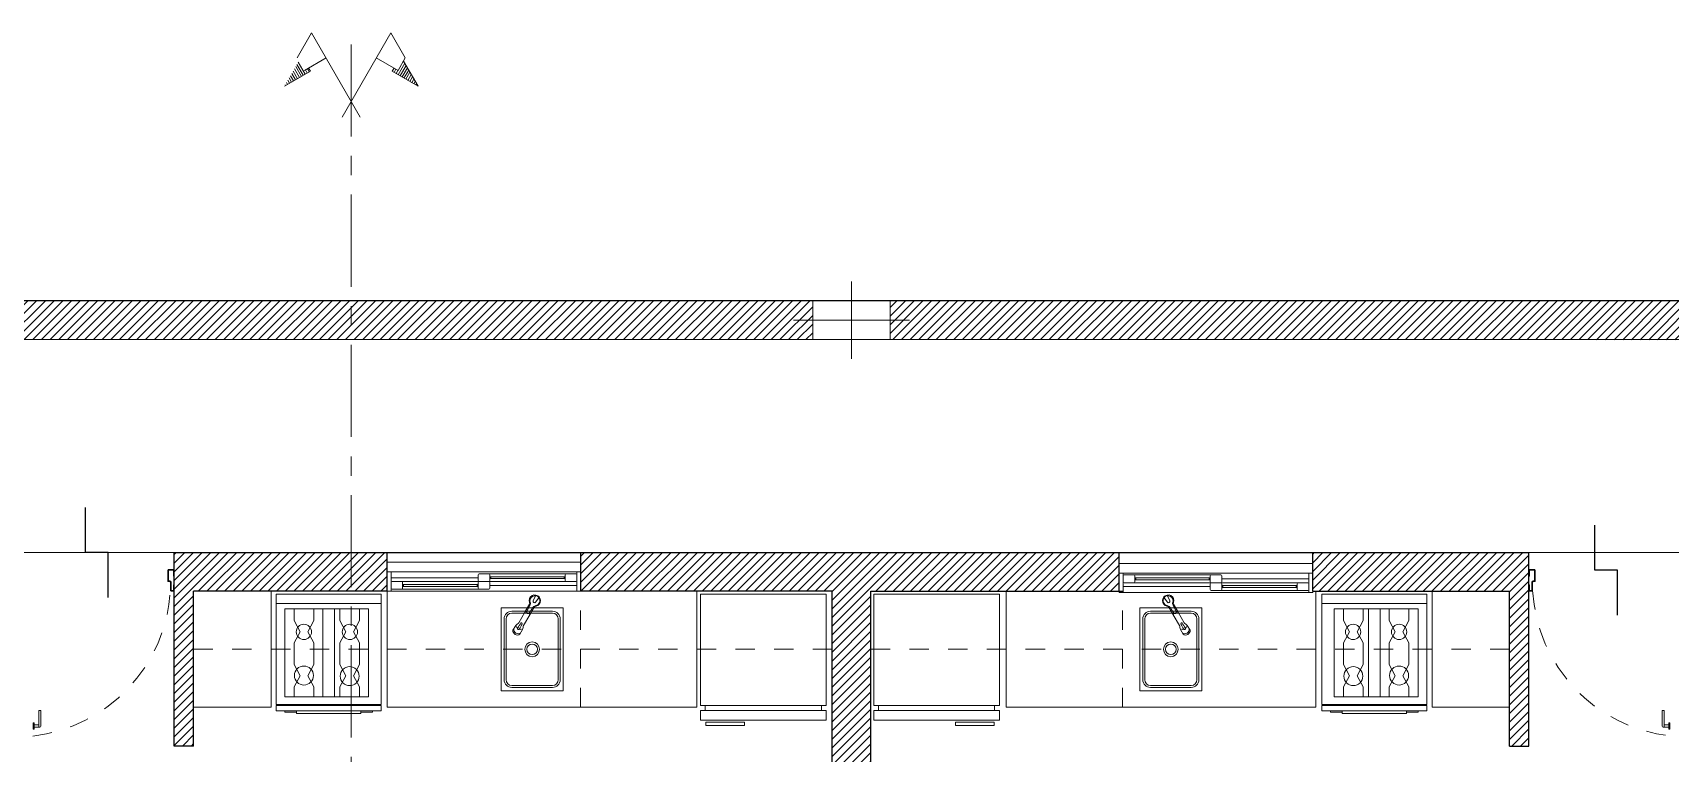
# Model space of a CAD drawing. Header units: millimetres. Extents: x 5985 to 6342, y 1020 to 1088.
# Drawn here: x 6253.23 to 6261.69, y 1075.2 to 1078.92 of the extents above; entities that cross this region are included whole.
import ezdxf

# ---------------------------------------------------------------- set-up
doc = ezdxf.new("R2010")
doc.units = ezdxf.units.MM
for name, pattern in [('CENTER', [50.8, 31.75, -6.35, 6.35, -6.35]), ('HIDDEN2', [4.7625, 3.175, -1.5875]), ('JIS_02_0.7', [1.35, 0.75, -0.6])]:
    doc.linetypes.add(name, pattern=pattern)
for name, color, linetype, lineweight in [('0.25', 251, 'Continuous', 25), ('02_CIVIL_EXIST', 18, 'Continuous', 30), ('07_CIVIL VISTAS MEDIA', 251, 'Continuous', 5), ('08_CIVIL VISTAS FINO', 143, 'Continuous', 9), ('09_CIVIL PROYECCIONES', 230, 'Continuous', 5), ('10_CIVIL EJES', 230, 'CENTER', 15), ('12_HATCH', 254, 'Continuous', 9), ('COLUMNAS_EJES', 252, 'Continuous', 9), ('MISC MUEBLES', 143, 'Continuous', 9), ('MUROS', 131, 'Continuous', 9), ('PILAR_HORMIGON', 2, 'Continuous', 20)]:
    doc.layers.add(name, color=color, linetype=linetype, lineweight=lineweight)
doc.layers.add('Paredes', color=250, linetype='Continuous')
pattern_1 = [(45, (-48.522404, -188.426323), (-0.0224506403, 0.0224506403), [])]

# ---------------------------------------------------------------- blocks, each defined once
blk = doc.blocks.new('Ejes de la columna')
at = {"layer": 'COLUMNAS_EJES'}
for p, q in [((0, -0.5), (0, 0.5)), ((-0.5, 0), (0.5, 0))]:
    blk.add_line(p, q, dxfattribs=at)
blk = doc.blocks.new('z')
at = {"layer": '0.25'}
for p, q in [((3164.3946, 594.0386), (3164.3946, 594.1136)), ((3164.3946, 594.1136), (3164.5446, 594.1136)), ((3164.2446, 594.0386), (3164.3946, 594.0386))]:
    blk.add_line(p, q, dxfattribs=at)
blk = doc.blocks.new('1.4')
at = {"layer": '07_CIVIL VISTAS MEDIA', "linetype": 'Continuous'}
for p, q in [((931.5096, -69.8063), (930.5096, -69.8063)), ((930.5896, -69.8813), (930.9796, -69.8813)), ((930.5896, -69.8913), (930.9796, -69.8913)), ((930.9796, -69.8913), (930.5896, -69.8913)), ((930.5946, -69.8913), (930.5946, -69.8813)), ((930.9746, -69.8913), (930.9746, -69.8813)), ((931.0396, -69.9213), (931.4296, -69.9213)), ((931.0396, -69.9313), (931.4296, -69.9313)), ((931.4296, -69.9313), (931.0396, -69.9313)), ((931.0446, -69.9313), (931.0446, -69.9213)), ((931.4246, -69.9313), (931.4246, -69.9213))]:
    blk.add_line(p, q, dxfattribs=at)
at = {"layer": '09_CIVIL PROYECCIONES', "linetype": 'Continuous'}
for p, q in [((930.5296, -69.8563), (930.5096, -69.8563)), ((930.5096, -69.8563), (930.5096, -69.9563)), ((930.5096, -69.9063), (930.5096, -69.8563)), ((931.4896, -69.8563), (930.5296, -69.8563)), ((930.5296, -69.9563), (930.5296, -69.8563)), ((930.5846, -69.8663), (930.5346, -69.8663)), ((930.9846, -69.8663), (930.5846, -69.8663)), ((930.5896, -69.8713), (930.5896, -69.9013)), ((930.5896, -69.8913), (930.5896, -69.8813)), ((930.5896, -69.8863), (930.5896, -69.8913)), ((930.9796, -69.8713), (930.9796, -69.9013)), ((930.9796, -69.8913), (930.9796, -69.8813)), ((930.9796, -69.8913), (930.9796, -69.8863)), ((931.0346, -69.8663), (930.9846, -69.8663)), ((931.0396, -69.8713), (931.0396, -69.9013)), ((931.0396, -69.8863), (931.4896, -69.8863)), ((931.4896, -69.8563), (931.5096, -69.8563)), ((931.4896, -69.8563), (931.4896, -69.9563)), ((931.5096, -69.8563), (931.5096, -69.9563)), ((931.5096, -69.8563), (931.5096, -69.9563)), ((930.5096, -69.9063), (930.5096, -69.9563)), ((930.5096, -69.9563), (931.5096, -69.9563)), ((930.5096, -69.9563), (931.5096, -69.9563)), ((930.5296, -69.9563), (930.5096, -69.9563)), ((930.9796, -69.9263), (930.5296, -69.9263)), ((930.5296, -69.9563), (931.4896, -69.9563)), ((930.5346, -69.9063), (930.5846, -69.9063)), ((930.5846, -69.9063), (930.9846, -69.9063)), ((930.9796, -69.9113), (930.9796, -69.9413)), ((930.9846, -69.9063), (931.0346, -69.9063)), ((930.9846, -69.9063), (931.0346, -69.9063)), ((931.0346, -69.9463), (930.9846, -69.9463)), ((931.0346, -69.9063), (931.4346, -69.9063)), ((931.4346, -69.9463), (931.0346, -69.9463)), ((931.0396, -69.9113), (931.0396, -69.9413)), ((931.0396, -69.9313), (931.0396, -69.9213)), ((931.0396, -69.9263), (931.0396, -69.9313)), ((931.4296, -69.9113), (931.4296, -69.9413)), ((931.4296, -69.9313), (931.4296, -69.9213)), ((931.4296, -69.9313), (931.4296, -69.9263)), ((931.4346, -69.9063), (931.4846, -69.9063)), ((931.4846, -69.9463), (931.4346, -69.9463)), ((931.4896, -69.9563), (931.5096, -69.9563))]:
    blk.add_line(p, q, dxfattribs=at)
for centre, start, end in [((930.5346, -69.8713), 90, 180), ((930.5846, -69.8713), 0, 90), ((930.9846, -69.8713), 90, 180), ((931.0346, -69.8713), 0, 90), ((930.5346, -69.9013), 180, 270), ((930.5846, -69.9013), 270, 0), ((930.9846, -69.9013), 180, 270), ((930.9846, -69.9113), 90, 180), ((930.9846, -69.9413), 180, 270), ((931.0346, -69.9013), 270, 0), ((931.0346, -69.9113), 0, 90), ((931.0346, -69.9413), 270, 0), ((931.4346, -69.9113), 90, 180), ((931.4346, -69.9413), 180, 270), ((931.4846, -69.9113), 0, 90), ((931.4846, -69.9413), 270, 0)]:
    blk.add_arc(centre, 0.005, start, end, dxfattribs=at)

msp = doc.modelspace()

# ---------------------------------------------------------------- hatches: boundary and pattern name
at = {"layer": '07_CIVIL VISTAS MEDIA'}
h = msp.add_hatch(dxfattribs=at)
h.set_pattern_fill('ANSI31', color=18, scale=0.01)
h.set_pattern_definition(pattern_1)
h.paths.add_polyline_path([(6266.3631, 1077.3347), (6266.1631, 1077.3347), (6266.1631, 1075.288), (6266.1807, 1075.288), (6266.1807, 1075.2021), (6266.1631, 1075.2021), (6266.1631, 1075.0599), (6266.3631, 1075.0599)])
h.paths.add_polyline_path([(6265.9631, 1077.5347), (6264.0631, 1077.5349), (6264.0631, 1077.3349), (6265.9631, 1077.3347)])
h.paths.add_polyline_path([(6263.6631, 1077.5347), (6257.6631, 1077.5348), (6257.6631, 1077.3348), (6263.6631, 1077.3347)])
h.paths.add_polyline_path([(6257.2631, 1077.5348), (6251.2631, 1077.5348), (6251.2631, 1077.3348), (6257.2631, 1077.3348)])
h.paths.add_polyline_path([(6250.8631, 1077.5348), (6244.8631, 1077.5348), (6244.8631, 1077.3348), (6250.8631, 1077.3348)])
h.paths.add_polyline_path([(6244.4631, 1077.5349), (6242.5631, 1077.5348), (6242.5631, 1077.3348), (6244.4631, 1077.3349)])
h.paths.add_polyline_path([(6242.3631, 1077.3348), (6242.1631, 1077.3348), (6242.1631, 1075.0599), (6242.3631, 1075.0599), (6242.3631, 1075.2023), (6242.3454, 1075.2023), (6242.3454, 1075.2882), (6242.3631, 1075.2882)])
h.paths.add_polyline_path([(6242.3631, 1074.4599), (6242.1631, 1074.4599), (6242.1631, 1072.185), (6242.3631, 1072.185)])
h = msp.add_hatch(dxfattribs=at)
h.set_pattern_fill('ANSI31', color=18, scale=0.01)
h.set_pattern_definition(pattern_1)
h.paths.add_polyline_path([(6242.4631, 1071.2847), (6242.3631, 1071.2847), (6242.3631, 1071.0847), (6242.4631, 1071.0847)])
h.paths.add_polyline_path([(6258.8469, 1076.2347), (6256.0635, 1076.2347), (6256.0635, 1076.0347), (6257.3631, 1076.0347), (6257.3631, 1075.0599), (6257.5631, 1075.0599), (6257.5631, 1076.0347), (6258.8469, 1076.0347)])
h.paths.add_polyline_path([(6260.9631, 1076.2347), (6259.8469, 1076.2347), (6259.8469, 1076.0347), (6260.8631, 1076.0347), (6260.8631, 1075.2347), (6260.9631, 1075.2347)])
h = msp.add_hatch(dxfattribs=at)
h.set_pattern_fill('ANSI31', color=18, scale=0.01)
h.set_pattern_definition([(45, (5306.23185, 1146.36072), (-0.0224506403, 0.0224506403), [])])
h.paths.add_polyline_path([(6255.0635, 1076.2347), (6253.9631, 1076.2347), (6253.9631, 1075.2347), (6254.0631, 1075.2347), (6254.0631, 1076.0347), (6255.0635, 1076.0347)])
h.paths.add_polyline_path([(6257.5631, 1074.4599), (6257.3631, 1074.4599), (6257.3631, 1072.185), (6257.5631, 1072.185)])
h.paths.add_polyline_path([(6261.3816, 1070.7347), (6260.9631, 1070.7347), (6260.9631, 1072.9774), (6260.9521, 1072.9774, -0.414214), (6260.9474, 1072.9822), (6260.9474, 1073.0538), (6260.9569, 1073.0538), (6260.9569, 1072.987), (6260.9631, 1072.987), (6260.9631, 1073.8347), (6260.8631, 1073.8347), (6260.8631, 1070.7347), (6259.8146, 1070.7347), (6259.8146, 1070.4347), (6261.3816, 1070.4347)])
h.paths.add_polyline_path([(6259.9746, 1070.5947), (6259.9746, 1070.6347), (6261.2216, 1070.6347), (6261.2216, 1070.5947)], flags=16)
h.paths.add_polyline_path([(6258.2146, 1070.7347), (6257.5631, 1070.7347), (6257.5631, 1071.085), (6257.3631, 1071.085), (6257.3631, 1070.7347), (6256.6476, 1070.7347), (6256.6476, 1070.4347), (6258.2146, 1070.4347)])
h.paths.add_polyline_path([(6258.0546, 1070.6347), (6258.0546, 1070.5947), (6256.7876, 1070.5947), (6256.7876, 1070.6347)], flags=16)
h.paths.add_polyline_path([(6253.1631, 1076.2347), (6252.9631, 1076.2347), (6252.9631, 1076.0347), (6253.0631, 1076.0347), (6253.0631, 1075.2347), (6253.1631, 1075.2347)])
h.paths.add_polyline_path([(6253.1454, 1075.4187), (6253.1561, 1075.4187), (6253.1561, 1075.3381, -1), (6253.1454, 1075.3381)], flags=16)
h.paths.add_polyline_path([(6251.9631, 1076.2347), (6249.6635, 1076.2347), (6249.6635, 1076.0347), (6250.9631, 1076.0347), (6250.9631, 1075.0599), (6251.1631, 1075.0599), (6251.1631, 1076.0347), (6251.9631, 1076.0347)])
h.paths.add_polyline_path([(6248.6635, 1076.2347), (6247.5631, 1076.2347), (6247.5631, 1075.2347), (6247.6631, 1075.2347), (6247.6631, 1076.0347), (6248.6635, 1076.0347)])
h.paths.add_polyline_path([(6246.7631, 1076.2347), (6246.5631, 1076.2347), (6246.5631, 1076.0347), (6246.6631, 1076.0347), (6246.6631, 1075.2347), (6246.7631, 1075.2347), (6246.7631, 1075.3328), (6246.7508, 1075.3328, -0.414214), (6246.7454, 1075.3381), (6246.7454, 1075.4187), (6246.7561, 1075.4187), (6246.7561, 1075.3435), (6246.7631, 1075.3435)])
h.paths.add_polyline_path([(6248.7136, 1070.7347), (6247.6631, 1070.7347), (6247.6631, 1073.8347), (6247.5631, 1073.8347), (6247.5631, 1072.987), (6247.5692, 1072.987), (6247.5692, 1073.0538), (6247.5788, 1073.0538), (6247.5788, 1072.9822, -0.414214), (6247.574, 1072.9774), (6247.5631, 1072.9774), (6247.5631, 1070.7347), (6247.1466, 1070.7347), (6247.1466, 1070.4347), (6248.7136, 1070.4347)])
h.paths.add_polyline_path([(6248.5536, 1070.6347), (6248.5536, 1070.5947), (6247.3066, 1070.5947), (6247.3066, 1070.6347)], flags=16)
at = {"layer": '12_HATCH', "linetype": 'ByBlock', "lineweight": 9}
h = msp.add_hatch(dxfattribs=at)
h.set_pattern_fill('LINE', color=256, scale=0.09375, angle=420, style=0)
h.set_pattern_definition([(120, (6279.034948, 1497.750806), (0.0101487352, 0.005859375), [])])
h.paths.add_polyline_path([(6254.6073, 1078.7748), (6254.6356, 1078.7258), (6254.6571, 1078.7382), (6254.6665, 1078.722), (6254.532, 1078.6444)])
h = msp.add_hatch(dxfattribs=at)
h.set_pattern_fill('LINE', color=256, scale=0.09375, angle=420, style=0)
h.set_pattern_definition([(60, (6205.341529, 1497.750806), (-0.0101487352, 0.005859375), [])])
h.paths.add_polyline_path([(6255.2231, 1078.6444), (6255.0887, 1078.722), (6255.098, 1078.7382), (6255.1196, 1078.7258), (6255.1478, 1078.7748)])

# ---------------------------------------------------------------- linework, layer by layer
at = {"layer": '07_CIVIL VISTAS MEDIA'}
for p, q in [((6256.0635, 1076.2347), (6255.0635, 1076.2347)), ((6259.8469, 1076.2347), (6258.8469, 1076.2347)), ((6254.4631, 1075.4347), (6254.4631, 1076.0347)), ((6255.0631, 1075.4347), (6255.0631, 1076.0347)), ((6256.6631, 1075.4347), (6256.6631, 1076.0347)), ((6258.2631, 1075.4347), (6258.2631, 1076.0347)), ((6259.8631, 1075.4347), (6259.8631, 1076.0347)), ((6260.4631, 1075.4347), (6260.4631, 1076.0347)), ((6254.4631, 1075.4347), (6254.0631, 1075.4347)), ((6256.6631, 1075.4347), (6255.0631, 1075.4347)), ((6258.2631, 1075.4347), (6259.8631, 1075.4347)), ((6260.4631, 1075.4347), (6260.8631, 1075.4347))]:
    msp.add_line(p, q, dxfattribs=at)
at = {"layer": '08_CIVIL VISTAS FINO'}
for p, q in [((6253.9631, 1076.2347), (6253.1631, 1076.2347)), ((6260.9631, 1076.2347), (6261.7631, 1076.2347))]:
    msp.add_line(p, q, dxfattribs=at)
at = {"layer": '09_CIVIL PROYECCIONES', "linetype": 'JIS_02_0.7', "ltscale": 0.1}
for p, q in [((6256.0631, 1075.4347), (6256.0631, 1076.0347)), ((6257.3631, 1075.7347), (6254.0631, 1075.7347))]:
    msp.add_line(p, q, dxfattribs=at)
for centre, start, end in [((6253.142, 1076.0835), 276.42669, 356.83102), ((6261.7841, 1076.0835), 183.16898, 263.57331)]:
    msp.add_arc(centre, 0.8022, start, end, dxfattribs=at)
at = {"layer": '10_CIVIL EJES', "ltscale": 0.015}
for p, q in [((6254.8776, 1078.8605), (6254.8776, 1061.1801)), ((6254.8776, 1077.5347), (6237.7782, 1077.5347)), ((6270.7306, 1077.5347), (6254.8776, 1077.5347))]:
    msp.add_line(p, q, dxfattribs=at)
at = {"layer": '12_HATCH', "linetype": 'ByBlock', "lineweight": 9}
for p, q in [((6254.5979, 1078.791), (6254.6729, 1078.9209)), ((6254.9244, 1078.4853), (6254.6729, 1078.9209)), ((6254.8307, 1078.4853), (6255.0822, 1078.9209)), ((6255.1572, 1078.791), (6255.0822, 1078.9209)), ((6254.532, 1078.6444), (6254.6665, 1078.722)), ((6254.6356, 1078.7258), (6254.7481, 1078.7908)), ((6254.6665, 1078.722), (6254.6571, 1078.7382)), ((6255.1196, 1078.7258), (6255.0071, 1078.7908)), ((6255.0887, 1078.722), (6255.098, 1078.7382)), ((6255.2231, 1078.6444), (6255.0887, 1078.722)), ((6255.1196, 1078.7258), (6255.1572, 1078.791)), ((6255.2231, 1078.6444), (6255.1478, 1078.7748))]:
    msp.add_line(p, q, dxfattribs=at)
at = {"layer": 'MISC MUEBLES'}
for p, q in [((6253.9298, 1076.0872), (6253.9298, 1076.1434)), ((6253.9334, 1076.088), (6253.9334, 1076.1429)), ((6253.9407, 1076.088), (6253.9334, 1076.088)), ((6253.9586, 1076.1472), (6253.9343, 1076.1472)), ((6253.9586, 1076.1439), (6253.9345, 1076.1439)), ((6253.9597, 1076.1427), (6253.9597, 1076.1123)), ((6253.9631, 1076.1123), (6253.9597, 1076.1123)), ((6253.9631, 1076.1427), (6253.9631, 1076.1123)), ((6260.9631, 1076.1427), (6260.9631, 1076.1123)), ((6260.9631, 1076.1123), (6260.9664, 1076.1123)), ((6260.9664, 1076.1427), (6260.9664, 1076.1123)), ((6260.9675, 1076.1472), (6260.9918, 1076.1472)), ((6260.9675, 1076.1439), (6260.9917, 1076.1439)), ((6260.9854, 1076.088), (6260.9928, 1076.088)), ((6260.9928, 1076.088), (6260.9928, 1076.1429)), ((6260.9963, 1076.0872), (6260.9963, 1076.1434)), ((6253.9407, 1076.0846), (6253.9321, 1076.0846)), ((6253.943, 1076.0392), (6253.943, 1076.0824)), ((6253.9463, 1076.0392), (6253.9463, 1076.0824)), ((6253.9586, 1076.0381), (6253.9475, 1076.0381)), ((6253.9586, 1076.0347), (6253.9475, 1076.0347)), ((6253.9631, 1076.0683), (6253.9597, 1076.0683)), ((6253.9597, 1076.0683), (6253.9597, 1076.0392)), ((6253.9631, 1076.0683), (6253.9631, 1076.0392)), ((6254.4896, 1075.45), (6254.4896, 1076.0196)), ((6254.4896, 1076.0196), (6255.0331, 1076.0196)), ((6255.0331, 1076.0196), (6255.0331, 1075.45)), ((6255.83, 1076.011), (6255.818, 1075.9851)), ((6255.83, 1076.011), (6255.8301, 1076.0114)), ((6256.6823, 1076.019), (6257.3323, 1076.019)), ((6256.6823, 1075.444), (6256.6823, 1076.019)), ((6257.3323, 1075.444), (6257.3323, 1076.019)), ((6258.2277, 1076.019), (6257.5777, 1076.019)), ((6257.5777, 1075.444), (6257.5777, 1076.019)), ((6258.2277, 1075.444), (6258.2277, 1076.019)), ((6259.0961, 1076.011), (6259.096, 1076.0114)), ((6259.0961, 1076.011), (6259.1081, 1075.9851)), ((6259.8931, 1076.0196), (6259.8931, 1075.45)), ((6260.4365, 1076.0196), (6259.8931, 1076.0196)), ((6260.4365, 1075.45), (6260.4365, 1076.0196)), ((6260.9631, 1076.0683), (6260.9631, 1076.0392)), ((6260.9631, 1076.0683), (6260.9664, 1076.0683)), ((6260.9664, 1076.0683), (6260.9664, 1076.0392)), ((6260.9675, 1076.0381), (6260.9787, 1076.0381)), ((6260.9675, 1076.0347), (6260.9787, 1076.0347)), ((6260.9798, 1076.0392), (6260.9798, 1076.0824)), ((6260.9832, 1076.0392), (6260.9832, 1076.0824)), ((6260.9854, 1076.0846), (6260.9941, 1076.0846)), ((6255.0331, 1075.9708), (6254.4896, 1075.9708)), ((6254.5349, 1075.9441), (6254.5349, 1075.4897)), ((6254.9678, 1075.9441), (6254.5349, 1075.9441)), ((6254.5826, 1075.9441), (6254.5826, 1075.8832)), ((6254.6838, 1075.9441), (6254.6838, 1075.8832)), ((6254.731, 1075.4897), (6254.731, 1075.9441)), ((6254.7908, 1075.4897), (6254.7908, 1075.9441)), ((6254.8189, 1075.9441), (6254.8189, 1075.8832)), ((6254.9202, 1075.9441), (6254.9202, 1075.8832)), ((6254.9678, 1075.4897), (6254.9678, 1075.9441)), ((6255.9729, 1075.9494), (6255.6529, 1075.9494)), ((6255.6529, 1075.9494), (6255.6529, 1075.5194)), ((6255.9179, 1075.9314), (6255.7079, 1075.9314)), ((6255.9179, 1075.9214), (6255.7079, 1075.9214)), ((6255.7755, 1075.9266), (6255.7434, 1075.8718)), ((6255.7766, 1075.9278), (6255.7765, 1075.9274)), ((6255.7997, 1075.9681), (6255.7772, 1075.9297)), ((6255.8015, 1075.9621), (6255.7854, 1075.9293)), ((6255.8184, 1075.9522), (6255.7977, 1075.9221)), ((6255.8245, 1075.9535), (6255.8021, 1075.9151)), ((6255.8471, 1076.001), (6255.8304, 1075.9779)), ((6255.8471, 1076.001), (6255.8474, 1076.0013)), ((6255.9729, 1075.5194), (6255.9729, 1075.9494)), ((6258.9532, 1075.9494), (6259.2732, 1075.9494)), ((6258.9532, 1075.5194), (6258.9532, 1075.9494)), ((6259.0082, 1075.9314), (6259.2182, 1075.9314)), ((6259.0082, 1075.9214), (6259.2182, 1075.9214)), ((6259.079, 1076.001), (6259.0788, 1076.0013)), ((6259.079, 1076.001), (6259.0957, 1075.9779)), ((6259.1016, 1075.9535), (6259.124, 1075.9151)), ((6259.1077, 1075.9522), (6259.1284, 1075.9221)), ((6259.1246, 1075.9621), (6259.1407, 1075.9293)), ((6259.1264, 1075.9681), (6259.1489, 1075.9297)), ((6259.1495, 1075.9278), (6259.1496, 1075.9274)), ((6259.1507, 1075.9266), (6259.1827, 1075.8718)), ((6259.2732, 1075.9494), (6259.2732, 1075.5194)), ((6259.8931, 1075.9708), (6260.4365, 1075.9708)), ((6259.9583, 1075.4897), (6259.9583, 1075.9441)), ((6259.9583, 1075.9441), (6260.3912, 1075.9441)), ((6260.0059, 1075.9441), (6260.0059, 1075.8832)), ((6260.1072, 1075.9441), (6260.1072, 1075.8832)), ((6260.1353, 1075.4897), (6260.1353, 1075.9441)), ((6260.1951, 1075.4897), (6260.1951, 1075.9441)), ((6260.2423, 1075.9441), (6260.2423, 1075.8832)), ((6260.3435, 1075.9441), (6260.3435, 1075.8832)), ((6260.3912, 1075.9441), (6260.3912, 1075.4897)), ((6254.5826, 1075.8832), (6254.613, 1075.8252)), ((6254.6838, 1075.8832), (6254.6534, 1075.8252)), ((6254.8189, 1075.8832), (6254.8494, 1075.8252)), ((6254.9202, 1075.8832), (6254.8898, 1075.8252)), ((6255.6679, 1075.8914), (6255.6679, 1075.5774)), ((6255.6779, 1075.8914), (6255.6779, 1075.5774)), ((6255.7136, 1075.8337), (6255.7276, 1075.8576)), ((6255.7497, 1075.8127), (6255.7636, 1075.8365)), ((6255.8003, 1075.9121), (6255.7682, 1075.8573)), ((6255.8007, 1075.9137), (6255.8004, 1075.9134)), ((6255.9479, 1075.5774), (6255.9479, 1075.8914)), ((6255.9579, 1075.5774), (6255.9579, 1075.8914)), ((6258.9682, 1075.5774), (6258.9682, 1075.8914)), ((6258.9782, 1075.5774), (6258.9782, 1075.8914)), ((6259.1254, 1075.9137), (6259.1257, 1075.9134)), ((6259.1258, 1075.9121), (6259.1579, 1075.8573)), ((6259.1765, 1075.8127), (6259.1625, 1075.8365)), ((6259.2125, 1075.8337), (6259.1985, 1075.8576)), ((6259.2482, 1075.8914), (6259.2482, 1075.5774)), ((6259.2582, 1075.8914), (6259.2582, 1075.5774)), ((6260.0059, 1075.8832), (6260.0363, 1075.8252)), ((6260.1072, 1075.8832), (6260.0768, 1075.8252)), ((6260.2423, 1075.8832), (6260.2727, 1075.8252)), ((6260.3435, 1075.8832), (6260.3131, 1075.8252)), ((6254.5826, 1075.7672), (6254.613, 1075.8252)), ((6254.5826, 1075.7672), (6254.5826, 1075.6561)), ((6254.6838, 1075.7672), (6254.6534, 1075.8252)), ((6254.6838, 1075.7672), (6254.6838, 1075.6561)), ((6254.8189, 1075.7672), (6254.8494, 1075.8252)), ((6254.8189, 1075.7672), (6254.8189, 1075.6561)), ((6254.9202, 1075.7672), (6254.8898, 1075.8252)), ((6254.9202, 1075.7672), (6254.9202, 1075.6561)), ((6260.0059, 1075.7672), (6260.0363, 1075.8252)), ((6260.0059, 1075.7672), (6260.0059, 1075.6561)), ((6260.1072, 1075.7672), (6260.0768, 1075.8252)), ((6260.1072, 1075.7672), (6260.1072, 1075.6561)), ((6260.2423, 1075.7672), (6260.2727, 1075.8252)), ((6260.2423, 1075.7672), (6260.2423, 1075.6561)), ((6260.3435, 1075.7672), (6260.3131, 1075.8252)), ((6260.3435, 1075.7672), (6260.3435, 1075.6561)), ((6254.5826, 1075.6561), (6254.613, 1075.5981)), ((6254.5826, 1075.54), (6254.613, 1075.5981)), ((6254.6838, 1075.6561), (6254.6534, 1075.5981)), ((6254.6838, 1075.54), (6254.6534, 1075.5981)), ((6254.8189, 1075.6561), (6254.8494, 1075.5981)), ((6254.8189, 1075.54), (6254.8494, 1075.5981)), ((6254.9202, 1075.6561), (6254.8898, 1075.5981)), ((6254.9202, 1075.54), (6254.8898, 1075.5981)), ((6260.0059, 1075.6561), (6260.0363, 1075.5981)), ((6260.0059, 1075.54), (6260.0363, 1075.5981)), ((6260.1072, 1075.6561), (6260.0768, 1075.5981)), ((6260.1072, 1075.54), (6260.0768, 1075.5981)), ((6260.2423, 1075.6561), (6260.2727, 1075.5981)), ((6260.2423, 1075.54), (6260.2727, 1075.5981)), ((6260.3435, 1075.6561), (6260.3131, 1075.5981)), ((6260.3435, 1075.54), (6260.3131, 1075.5981)), ((6254.5826, 1075.54), (6254.5826, 1075.4897)), ((6254.6838, 1075.54), (6254.6838, 1075.4897)), ((6254.8189, 1075.54), (6254.8189, 1075.4897)), ((6254.9202, 1075.54), (6254.9202, 1075.4897)), ((6255.9729, 1075.5194), (6255.6529, 1075.5194)), ((6255.9179, 1075.5474), (6255.7079, 1075.5474)), ((6255.9179, 1075.5374), (6255.7079, 1075.5374)), ((6258.9532, 1075.5194), (6259.2732, 1075.5194)), ((6259.0082, 1075.5474), (6259.2182, 1075.5474)), ((6259.0082, 1075.5374), (6259.2182, 1075.5374)), ((6260.0059, 1075.54), (6260.0059, 1075.4897)), ((6260.1072, 1075.54), (6260.1072, 1075.4897)), ((6260.2423, 1075.54), (6260.2423, 1075.4897)), ((6260.3435, 1075.54), (6260.3435, 1075.4897)), ((6253.2625, 1075.3381), (6253.2625, 1075.4187)), ((6253.2625, 1075.4187), (6253.2733, 1075.4187)), ((6253.2733, 1075.4187), (6253.2733, 1075.3381)), ((6255.0331, 1075.45), (6254.4896, 1075.45)), ((6254.4896, 1075.4449), (6254.4896, 1075.4165)), ((6255.0331, 1075.4449), (6254.4896, 1075.4449)), ((6254.4896, 1075.4165), (6255.0331, 1075.4165)), ((6254.5349, 1075.4897), (6254.9678, 1075.4897)), ((6254.5349, 1075.4165), (6254.5349, 1075.4088)), ((6254.5944, 1075.4165), (6254.5349, 1075.4165)), ((6254.5944, 1075.4019), (6254.5944, 1075.4165)), ((6254.5944, 1075.4165), (6254.9274, 1075.4165)), ((6254.5944, 1075.4088), (6254.5944, 1075.4165)), ((6254.9274, 1075.4165), (6254.9274, 1075.4019)), ((6254.9274, 1075.4019), (6254.9274, 1075.4165)), ((6254.9274, 1075.4088), (6254.9274, 1075.4165)), ((6254.9274, 1075.4165), (6254.987, 1075.4165)), ((6254.987, 1075.4165), (6254.987, 1075.4088)), ((6255.0331, 1075.4165), (6255.0331, 1075.4449)), ((6256.6823, 1075.444), (6257.3323, 1075.444)), ((6256.6823, 1075.419), (6257.3323, 1075.419)), ((6256.6823, 1075.369), (6256.6823, 1075.419)), ((6256.7073, 1075.419), (6256.7073, 1075.444)), ((6257.3073, 1075.419), (6257.3073, 1075.444)), ((6257.3323, 1075.369), (6257.3323, 1075.419)), ((6258.2277, 1075.444), (6257.5777, 1075.444)), ((6258.2277, 1075.419), (6257.5777, 1075.419)), ((6257.5777, 1075.369), (6257.5777, 1075.419)), ((6257.6027, 1075.419), (6257.6027, 1075.444)), ((6258.2027, 1075.419), (6258.2027, 1075.444)), ((6258.2277, 1075.369), (6258.2277, 1075.419)), ((6259.8931, 1075.45), (6260.4365, 1075.45)), ((6259.8931, 1075.4165), (6259.8931, 1075.4449)), ((6259.8931, 1075.4449), (6260.4365, 1075.4449)), ((6260.4365, 1075.4165), (6259.8931, 1075.4165)), ((6259.9392, 1075.4165), (6259.9392, 1075.4088)), ((6259.9987, 1075.4165), (6259.9392, 1075.4165)), ((6260.3912, 1075.4897), (6259.9583, 1075.4897)), ((6259.9987, 1075.4165), (6259.9987, 1075.4019)), ((6260.3317, 1075.4165), (6259.9987, 1075.4165)), ((6259.9987, 1075.4019), (6259.9987, 1075.4165)), ((6259.9987, 1075.4088), (6259.9987, 1075.4165)), ((6260.3317, 1075.4019), (6260.3317, 1075.4165)), ((6260.3317, 1075.4088), (6260.3317, 1075.4165)), ((6260.3317, 1075.4165), (6260.3913, 1075.4165)), ((6260.3913, 1075.4165), (6260.3913, 1075.4088)), ((6260.4365, 1075.4449), (6260.4365, 1075.4165)), ((6261.6636, 1075.4187), (6261.6529, 1075.4187)), ((6261.6529, 1075.4187), (6261.6529, 1075.3381)), ((6261.6636, 1075.3381), (6261.6636, 1075.4187)), ((6253.2336, 1075.322), (6253.2336, 1075.3542)), ((6253.2336, 1075.3542), (6253.2389, 1075.3542)), ((6253.2389, 1075.3542), (6253.2389, 1075.322)), ((6253.2625, 1075.3435), (6253.2389, 1075.3435)), ((6253.2679, 1075.3328), (6253.2389, 1075.3328)), ((6254.5349, 1075.4088), (6254.5944, 1075.4088)), ((6254.9274, 1075.4019), (6254.5944, 1075.4019)), ((6254.987, 1075.4088), (6254.9274, 1075.4088)), ((6256.6823, 1075.369), (6257.3323, 1075.369)), ((6258.2277, 1075.369), (6257.5777, 1075.369)), ((6259.9392, 1075.4088), (6259.9987, 1075.4088)), ((6259.9987, 1075.4019), (6260.3317, 1075.4019)), ((6260.3913, 1075.4088), (6260.3317, 1075.4088)), ((6261.6582, 1075.3328), (6261.6872, 1075.3328)), ((6261.6636, 1075.3435), (6261.6872, 1075.3435)), ((6261.6925, 1075.3542), (6261.6872, 1075.3542)), ((6261.6872, 1075.3542), (6261.6872, 1075.322)), ((6261.6925, 1075.322), (6261.6925, 1075.3542)), ((6253.2389, 1075.322), (6253.2336, 1075.322)), ((6261.6872, 1075.322), (6261.6925, 1075.322))]:
    msp.add_line(p, q, dxfattribs=at)
for points in [[(6256.9102, 1075.3404), (6256.7101, 1075.3404), (6256.7101, 1075.358), (6256.9102, 1075.358)], [(6257.9998, 1075.3404), (6258.1999, 1075.3404), (6258.1999, 1075.358), (6257.9998, 1075.358)]]:
    msp.add_lwpolyline(points, close=True, dxfattribs=at)
for centre, radius in [((6254.6332, 1075.8245), 0.0395), ((6254.8708, 1075.8245), 0.0395), ((6260.0553, 1075.8245), 0.0395), ((6260.2929, 1075.8245), 0.0395), ((6255.8129, 1075.7344), 0.038), ((6255.8129, 1075.7344), 0.0275), ((6259.1132, 1075.7344), 0.038), ((6259.1132, 1075.7344), 0.0275), ((6254.6332, 1075.599), 0.0491), ((6254.8696, 1075.5958), 0.0491), ((6260.0566, 1075.5958), 0.0491), ((6260.2929, 1075.599), 0.0491)]:
    msp.add_circle(centre, radius, dxfattribs=at)
for centre, radius, start, end in [((6253.9343, 1076.1427), 0.00448, 90, 171.39801), ((6253.9321, 1076.0869), 0.00224, 171.39801, 270), ((6253.9345, 1076.1427), 0.00112, 90, 171.39801), ((6253.9407, 1076.0824), 0.0056, 0, 90), ((6253.9586, 1076.1427), 0.00448, 0, 90), ((6253.9586, 1076.1427), 0.00112, 0, 90), ((6260.9675, 1076.1427), 0.00448, 90, 180), ((6260.9675, 1076.1427), 0.00112, 90, 180), ((6260.9854, 1076.0824), 0.0056, 90, 180), ((6260.9917, 1076.1427), 0.00112, 8.60199, 90), ((6260.9918, 1076.1427), 0.00448, 8.60199, 90), ((6260.9941, 1076.0869), 0.00224, 270, 8.60199), ((6253.9407, 1076.0824), 0.00224, 0, 90), ((6253.9475, 1076.0392), 0.00448, 180, 270), ((6253.9475, 1076.0392), 0.00112, 180, 270), ((6253.9586, 1076.0392), 0.00448, 270, 0), ((6253.9586, 1076.0392), 0.00112, 270, 0), ((6255.8268, 1075.9859), 0.0297, 261.4613, 217.8991), ((6255.8268, 1075.9859), 0.0253, 82.78978, 197.79986), ((6255.8308, 1076.0111), 0.00072, 80.99556, 155.23785), ((6255.8268, 1075.9859), 0.0262, 38.36483, 80.99556), ((6255.8468, 1076.0017), 0.00072, 324.12255, 38.36483), ((6259.0993, 1075.9859), 0.0297, 322.1009, 278.5387), ((6259.0794, 1076.0017), 0.00072, 141.63517, 215.87745), ((6259.0993, 1075.9859), 0.0262, 99.00444, 141.63517), ((6259.0953, 1076.0111), 0.00072, 24.76215, 99.00444), ((6259.0993, 1075.9859), 0.0253, 342.20014, 97.21022), ((6260.9675, 1076.0392), 0.00448, 180, 270), ((6260.9675, 1076.0392), 0.00112, 180, 270), ((6260.9787, 1076.0392), 0.00448, 270, 0), ((6260.9787, 1076.0392), 0.00112, 270, 0), ((6260.9854, 1076.0824), 0.00224, 90, 180), ((6255.7079, 1075.8914), 0.04, 90, 180), ((6255.7079, 1075.8914), 0.03, 90, 180), ((6255.7767, 1075.9259), 0.00144, 113.1517, 149.6802), ((6255.7824, 1075.9101), 0.0183, 81.74265, 110.07831), ((6255.7837, 1075.9265), 0.0072, 153.81938, 169.91806), ((6255.7826, 1075.9104), 0.02, 80.76633, 105.68655), ((6255.7921, 1075.9266), 0.0072, 157.61861, 321.74179), ((6255.7824, 1075.9101), 0.0183, 9.15313, 37.61774), ((6255.7826, 1075.9104), 0.02, 13.67384, 38.59406), ((6255.7947, 1075.971), 0.00576, 329.6802, 24.99652), ((6255.7822, 1075.9716), 0.0216, 333.81938, 17.79986), ((6255.8246, 1075.9821), 0.0072, 155.23785, 324.12255), ((6255.8362, 1075.94), 0.0216, 101.56053, 145.54101), ((6255.8295, 1075.9506), 0.00576, 94.36387, 149.6802), ((6255.8268, 1075.9859), 0.0253, 281.56053, 36.57061), ((6255.9179, 1075.8914), 0.04, 0, 90), ((6255.9179, 1075.8914), 0.03, 0, 90), ((6259.0082, 1075.8914), 0.04, 90, 180), ((6259.0082, 1075.8914), 0.03, 90, 180), ((6259.0993, 1075.9859), 0.0253, 143.42939, 258.43947), ((6259.0899, 1075.94), 0.0216, 34.45899, 78.43947), ((6259.1016, 1075.9821), 0.0072, 215.87745, 24.76215), ((6259.0966, 1075.9506), 0.00576, 30.3198, 85.63613), ((6259.144, 1075.9716), 0.0216, 162.20014, 206.18062), ((6259.1435, 1075.9104), 0.02, 141.40594, 166.32616), ((6259.1437, 1075.9101), 0.0183, 142.38226, 170.84687), ((6259.1314, 1075.971), 0.00576, 155.00348, 210.3198), ((6259.134, 1075.9266), 0.0072, 218.25821, 22.38139), ((6259.1435, 1075.9104), 0.02, 74.31345, 99.23367), ((6259.1437, 1075.9101), 0.0183, 69.92169, 98.25735), ((6259.1424, 1075.9265), 0.0072, 10.08194, 26.18062), ((6259.1494, 1075.9259), 0.00144, 30.3198, 66.8483), ((6259.2182, 1075.8914), 0.04, 0, 90), ((6259.2182, 1075.8914), 0.03, 0, 90), ((6255.735, 1075.8304), 0.0216, 171.20428, 241.6341), ((6255.7391, 1075.8373), 0.0216, 171.20428, 241.6341), ((6255.6356, 1075.9758), 0.1498, 307.89938, 316.02722), ((6255.7521, 1075.8582), 0.0207, 195.48884, 223.96585), ((6255.7431, 1075.8421), 0.00609, 147.05505, 236.72359), ((6255.4738, 1076.0389), 0.3274, 323.78661, 328.81884), ((6255.7425, 1075.8425), 0.00609, 242.63681, 332.30534), ((6255.7521, 1075.8582), 0.0207, 255.39455, 283.87155), ((6256.046, 1075.7042), 0.3274, 150.54156, 155.57379), ((6255.7577, 1075.8669), 0.00455, 65.64792, 146.93476), ((6255.7569, 1075.8674), 0.00455, 332.42563, 53.71248), ((6255.9117, 1075.8143), 0.1498, 163.33318, 171.46102), ((6255.7991, 1075.9128), 0.00144, 329.6802, 6.2087), ((6255.7962, 1075.9192), 0.0072, 309.44233, 325.54101), ((6259.13, 1075.9192), 0.0072, 214.45899, 230.55767), ((6259.1271, 1075.9128), 0.00144, 173.7913, 210.3198), ((6259.0144, 1075.8143), 0.1498, 8.53898, 16.66682), ((6259.1692, 1075.8674), 0.00455, 126.28752, 207.57437), ((6258.8801, 1075.7042), 0.3274, 24.42621, 29.45844), ((6259.1684, 1075.8669), 0.00455, 33.06524, 114.35208), ((6259.174, 1075.8582), 0.0207, 256.12845, 284.60545), ((6259.4523, 1076.0389), 0.3274, 211.18116, 216.21339), ((6259.1836, 1075.8425), 0.00609, 207.69466, 297.36319), ((6259.2905, 1075.9758), 0.1498, 223.97278, 232.10062), ((6259.183, 1075.8421), 0.00609, 303.27641, 32.94495), ((6259.174, 1075.8582), 0.0207, 316.03415, 344.51116), ((6259.1871, 1075.8373), 0.0216, 298.3659, 8.79572), ((6259.1911, 1075.8304), 0.0216, 298.3659, 8.79572), ((6255.7363, 1075.8297), 0.0216, 237.7263, 308.15612), ((6255.7403, 1075.8366), 0.0216, 237.7263, 308.15612), ((6259.1858, 1075.8366), 0.0216, 231.84388, 302.2737), ((6259.1898, 1075.8297), 0.0216, 231.84388, 302.2737), ((6255.7079, 1075.5774), 0.04, 180, 270), ((6255.7079, 1075.5774), 0.03, 180, 270), ((6255.9179, 1075.5774), 0.03, 270, 0), ((6255.9179, 1075.5774), 0.04, 270, 0), ((6259.0082, 1075.5774), 0.04, 180, 270), ((6259.0082, 1075.5774), 0.03, 180, 270), ((6259.2182, 1075.5774), 0.03, 270, 0), ((6259.2182, 1075.5774), 0.04, 270, 0), ((6253.2679, 1075.3381), 0.00537, 180, 0), ((6261.6582, 1075.3381), 0.00537, 180, 0)]:
    msp.add_arc(centre, radius, start, end, dxfattribs=at)
at = {"layer": 'MUROS', "color": 252, "linetype": 'HIDDEN2', "ltscale": 0.03}
for p, q in [((6258.8631, 1075.4347), (6258.8631, 1076.0347)), ((6257.5631, 1075.7347), (6260.8631, 1075.7347))]:
    msp.add_line(p, q, dxfattribs=at)
at = {"layer": 'Paredes', "color": 18}
for p, q in [((6266.3631, 1077.5347), (6242.1631, 1077.5348)), ((6266.1631, 1077.3347), (6242.3631, 1077.3348)), ((6253.9631, 1075.2347), (6253.9631, 1076.2347)), ((6253.9631, 1076.2347), (6260.9631, 1076.2347)), ((6255.0635, 1076.0347), (6255.0635, 1076.2347)), ((6256.0635, 1076.0347), (6256.0635, 1076.2347)), ((6258.8469, 1076.0347), (6258.8469, 1076.2347)), ((6259.8469, 1076.0347), (6259.8469, 1076.2347)), ((6260.9631, 1075.2347), (6260.9631, 1076.2347)), ((6255.0635, 1076.0347), (6254.0631, 1076.0347)), ((6254.0631, 1075.2347), (6254.0631, 1076.0347)), ((6257.3631, 1076.0347), (6256.0631, 1076.0347)), ((6257.3631, 1070.7347), (6257.3631, 1076.0347)), ((6257.5631, 1076.0347), (6258.8631, 1076.0347)), ((6257.5631, 1070.7347), (6257.5631, 1076.0347)), ((6259.8469, 1076.0347), (6260.8631, 1076.0347)), ((6260.8631, 1075.2347), (6260.8631, 1076.0347)), ((6254.0631, 1075.2347), (6253.9631, 1075.2347)), ((6260.8631, 1075.2347), (6260.9631, 1075.2347))]:
    msp.add_line(p, q, dxfattribs=at)
at = {"layer": 'PILAR_HORMIGON'}
msp.add_lwpolyline([(6257.6631, 1077.5348), (6257.2631, 1077.5348), (6257.2631, 1077.3348), (6257.6631, 1077.3348), (6257.6631, 1077.5348)], close=True, dxfattribs=at)

# ---------------------------------------------------------------- block references
at = {"layer": '0.25', "xscale": 1.546121044934337, "yscale": 1.546121044934337, "zscale": 1.546121044934337, "rotation": 89.99999999999999}
for p in [(7172.0767, -3816.3024), (7179.8767, -3816.3937)]:
    msp.add_blockref('z', p, dxfattribs=at)
at = {"layer": '02_CIVIL_EXIST', "xscale": -1}
msp.add_blockref('1.4', (7186.5731, 1145.991), dxfattribs=at)
at = {"layer": '02_CIVIL_EXIST'}
msp.add_blockref('1.4', (5328.3372, 1145.9849), dxfattribs=at)
at = {"layer": 'COLUMNAS_EJES', "xscale": -0.6, "yscale": 0.4, "rotation": 180}
msp.add_blockref('Ejes de la columna', (6257.4631, 1077.4349), dxfattribs=at)

doc.saveas('drawing.dxf')
